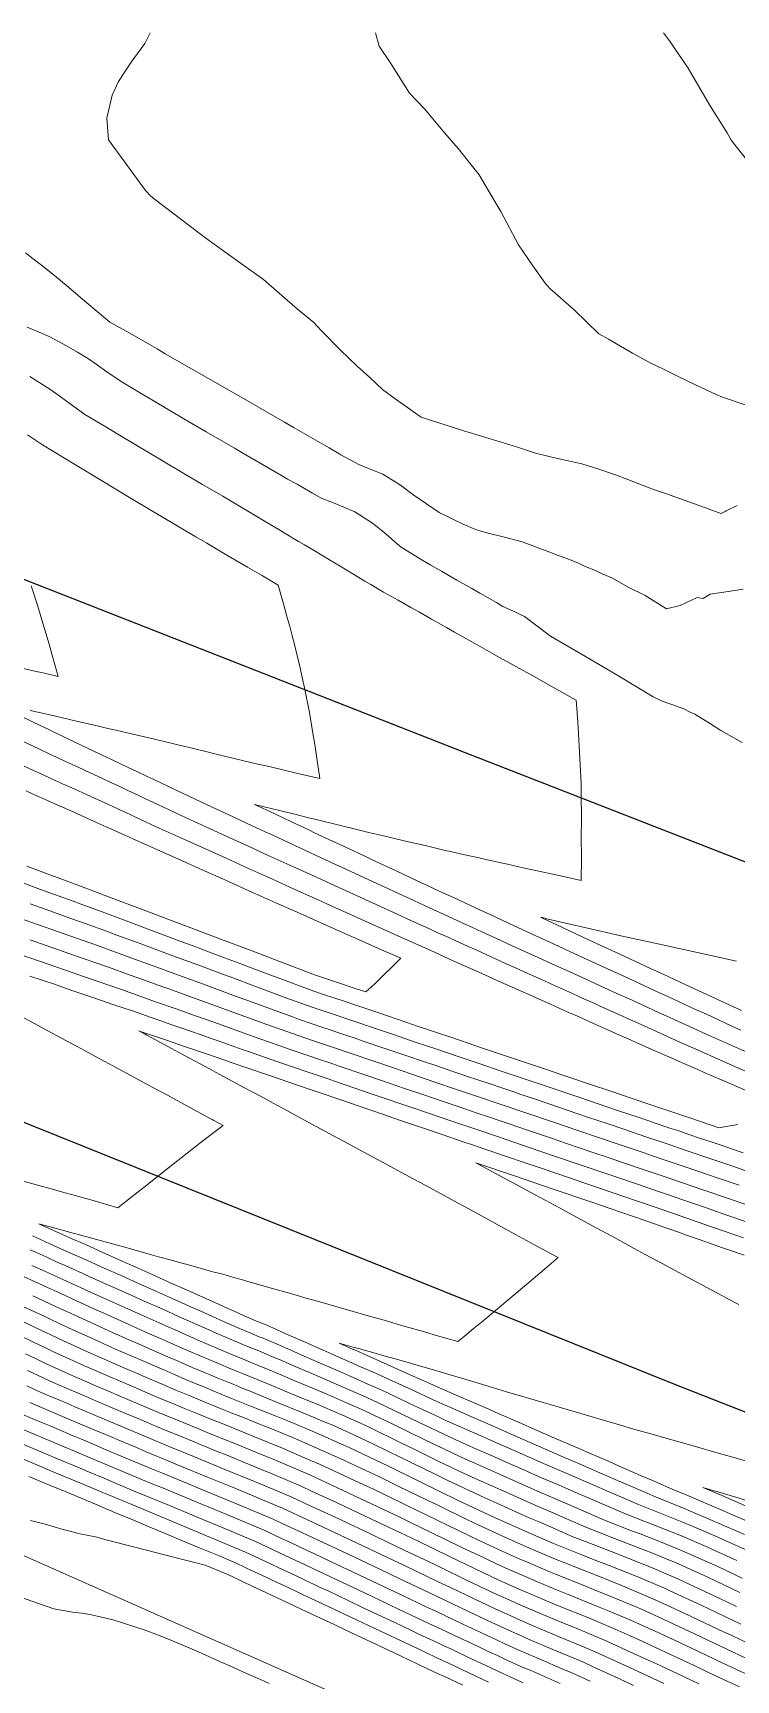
# Model space of a CAD drawing. Header units: inches. Extents: x 11351264 to 11356330, y 6702313 to 6706468.
# Drawn here: x 11354305.8 to 11354518.1, y 6705970.9 to 6706468.1 of the extents above; entities that cross this region are included whole.
import ezdxf

# ---------------------------------------------------------------- set-up
doc = ezdxf.new("R2010")
doc.units = ezdxf.units.IN
doc.header["$MEASUREMENT"] = 0
doc.layers.add('Shumate_Contours_clip1', color=7, linetype='Continuous', lineweight=0)
doc.layers.add('Shumate_Parcels_clip1', color=7, linetype='Continuous', lineweight=0)
doc.layers.add('Shumate_Streets_clip1', color=7, linetype='Continuous')

msp = doc.modelspace()

# ---------------------------------------------------------------- linework, layer by layer
at = {"layer": 'Shumate_Contours_clip1'}
for points, elevation in [([(11354341.2, 6706468.13), (11354339.53, 6706464.95), (11354335.42, 6706459.33), (11354331.66, 6706453.51), (11354329.66, 6706449.31), (11354328.04, 6706442.41), (11354328.57, 6706435.81), (11354339.79, 6706420.56), (11354341.34, 6706418.9), (11354343.25, 6706417.39), (11354357.99, 6706406.22), (11354368.01, 6706398.91), (11354375.43, 6706393.65), (11354385.63, 6706384.76), (11354390.59, 6706380.75), (11354392.85, 6706378.3), (11354398.69, 6706372.38), (11354403.67, 6706367.53), (11354407.47, 6706364.11), (11354411.29, 6706360.45), (11354415.47, 6706357.45), (11354419.58, 6706354.55), (11354423, 6706352.1), (11354425.5, 6706351.38), (11354436.17, 6706347.92), (11354446.89, 6706344.67), (11354452.13, 6706343.04), (11354457.58, 6706341.32), (11354464.17, 6706339.67), (11354471.53, 6706338.1), (11354476.37, 6706336.57), (11354481.74, 6706334.71), (11354485.39, 6706333.31), (11354488.76, 6706332), (11354492.68, 6706330.54), (11354494.63, 6706329.83), (11354497.09, 6706329.03), (11354498.17, 6706328.62), (11354502.43, 6706327.11), (11354506.7, 6706325.58), (11354512.74, 6706323.41), (11354513.59, 6706323.09), (11354514.86, 6706323.71), (11354515.14, 6706323.85), (11354518.48, 6706325.52)], 1390), ([(11354409.17, 6706468.13), (11354410.36, 6706464.13), (11354413.8, 6706458.92), (11354419.44, 6706449.9), (11354424.06, 6706445.24), (11354430.2, 6706437.87), (11354434.23, 6706433.26), (11354440.52, 6706425.26), (11354445.25, 6706417.21), (11354447.03, 6706414.19), (11354452.39, 6706404.19), (11354456.7, 6706397.86), (11354460.47, 6706392.6), (11354461.89, 6706390.95), (11354469.26, 6706384.51), (11354476.64, 6706377.25), (11354479.54, 6706375.65), (11354486.82, 6706371.41), (11354492.17, 6706368.5), (11354496.22, 6706366.61), (11354500.38, 6706364.56), (11354505.81, 6706361.95), (11354512.13, 6706358.95), (11354514.04, 6706358.13), (11354520.82, 6706355.89)], 1388), ([(11354496.22, 6706468.13), (11354498, 6706465.7), (11354503.65, 6706457.46), (11354510.07, 6706446.44), (11354515.42, 6706437.97), (11354516.65, 6706435.75), (11354521.91, 6706429.04)], 1386), ([(11354303.49, 6706401.77), (11354305.83, 6706399.89), (11354308.32, 6706398.03), (11354312.28, 6706394.93), (11354316.49, 6706391.37), (11354320.09, 6706388.27), (11354329.02, 6706380.78), (11354335.01, 6706377.46), (11354341.9, 6706373.59), (11354343.26, 6706372.72), (11354345.72, 6706371.27), (11354356.44, 6706365.17), (11354363.7, 6706360.99), (11354370.58, 6706357.06), (11354381.7, 6706350.64), (11354384.68, 6706348.94), (11354395.18, 6706342.85), (11354398.71, 6706340.79), (11354404.18, 6706337.85), (11354407.58, 6706336.49), (11354411.48, 6706334.94), (11354416.72, 6706331.57), (11354420.48, 6706328.82), (11354424.64, 6706325.97), (11354428.43, 6706323.36), (11354435.68, 6706319.8), (11354439.42, 6706318.25), (11354442.86, 6706317.25), (11354448.21, 6706315.93), (11354453.55, 6706314.49), (11354456.48, 6706313.41), (11354458.82, 6706312.48), (11354461.88, 6706311.39), (11354464.09, 6706310.51), (11354467.27, 6706309.34), (11354470.47, 6706308.04), (11354472.49, 6706307.11), (11354475.63, 6706305.81), (11354477.68, 6706304.85), (11354480.82, 6706303.58), (11354485.52, 6706300.83), (11354490.62, 6706298.3), (11354497.05, 6706294.28), (11354501.19, 6706295.3), (11354506.34, 6706297.66), (11354508.12, 6706297.42), (11354510.3, 6706298.7), (11354516.4, 6706299.65), (11354520.29, 6706300.2)], 1392), ([(11354304.06, 6706379.35), (11354306.98, 6706378.07), (11354310.69, 6706376.5), (11354315.91, 6706373.66), (11354319.22, 6706371.74), (11354322.6, 6706369.75), (11354324.88, 6706368.17), (11354328.13, 6706365.86), (11354332.39, 6706362.88), (11354338.99, 6706358.98), (11354342.39, 6706356.97), (11354351.32, 6706351.68), (11354358.13, 6706347.74), (11354366.86, 6706342.67), (11354369.35, 6706341.21), (11354380.85, 6706334.51), (11354382.68, 6706333.45), (11354385.53, 6706331.87), (11354387.76, 6706330.58), (11354390.21, 6706329.22), (11354392.84, 6706327.7), (11354396.51, 6706326.24), (11354399.66, 6706324.99), (11354402.99, 6706323.52), (11354408.33, 6706320.14), (11354410.74, 6706318.21), (11354413.13, 6706316.2), (11354415.17, 6706314.4), (11354416.94, 6706312.89), (11354421.37, 6706310.16), (11354423.55, 6706308.87), (11354425.97, 6706307.49), (11354429.1, 6706305.66), (11354433.81, 6706302.98), (11354438.33, 6706300.43), (11354440.72, 6706299.04), (11354445.79, 6706296.17), (11354447.71, 6706294.97), (11354451.11, 6706293.45), (11354452.73, 6706292.72), (11354454.2, 6706291.97), (11354462.05, 6706286.05), (11354472.64, 6706279.94), (11354482.88, 6706273.83), (11354493.11, 6706267.68), (11354495.77, 6706266.38), (11354498.72, 6706265.44), (11354502.36, 6706264.07), (11354504.29, 6706263.13), (11354505.63, 6706262.5), (11354510.42, 6706259.58), (11354513.54, 6706257.58), (11354516.76, 6706255.76), (11354519.98, 6706253.91)], 1394), ([(11354304.83, 6706364.41), (11354311.16, 6706360.41), (11354314.01, 6706358.34), (11354315.93, 6706356.93), (11354317.69, 6706355.63), (11354321.45, 6706352.98), (11354327.81, 6706349.21), (11354331.43, 6706347.05), (11354341.4, 6706341.11), (11354344.64, 6706339.19), (11354351.38, 6706335.18), (11354356.98, 6706331.86), (11354363.12, 6706328.27), (11354367.67, 6706325.58), (11354371.39, 6706323.35), (11354376.37, 6706320.39), (11354380.01, 6706318.2), (11354381.63, 6706317.23), (11354385.96, 6706314.65), (11354387.73, 6706313.6), (11354390.67, 6706311.85), (11354395.37, 6706309.04), (11354400.08, 6706306.24), (11354402.42, 6706304.83), (11354406.03, 6706302.65), (11354407.76, 6706301.62), (11354411.67, 6706299.34), (11354416.04, 6706296.88), (11354419.93, 6706294.71), (11354422.54, 6706293.23), (11354426.12, 6706291.21), (11354430.63, 6706288.65), (11354433.1, 6706287.27), (11354435.79, 6706285.72), (11354440.8, 6706282.88), (11354445.75, 6706280.11), (11354451.77, 6706276.75), (11354456.89, 6706273.91), (11354462.77, 6706270.64), (11354469.85, 6706266.73), (11354470.33, 6706260.2), (11354470.77, 6706252.93), (11354471.33, 6706241.53), (11354471.34, 6706239.25), (11354471.4, 6706230.23), (11354471.37, 6706225.76), (11354471.4, 6706218.87), (11354471.36, 6706212.28), (11354465.98, 6706213.44), (11354460.9, 6706214.54), (11354456.64, 6706215.47), (11354454.25, 6706215.99), (11354449.04, 6706217.17), (11354442.51, 6706218.62), (11354440.42, 6706219.09), (11354436.18, 6706220.04), (11354431.82, 6706221.03), (11354429.84, 6706221.48), (11354424.2, 6706222.8), (11354418.32, 6706224.18), (11354413.7, 6706225.25), (11354410.31, 6706226.05), (11354407.63, 6706226.67), (11354403.56, 6706227.66), (11354399.01, 6706228.77), (11354391.33, 6706230.65), (11354388.98, 6706231.23), (11354385.22, 6706232.15), (11354381.03, 6706233.19), (11354372.72, 6706235.24), (11354378.77, 6706232.38), (11354383.83, 6706229.99), (11354389.26, 6706227.43), (11354390.62, 6706226.81), (11354395.09, 6706224.7), (11354400.63, 6706222.1), (11354406.16, 6706219.51), (11354408.23, 6706218.55), (11354411.7, 6706216.91), (11354414.19, 6706215.77), (11354417.36, 6706214.28), (11354420.07, 6706213.02), (11354422.92, 6706211.69), (11354425.95, 6706210.28), (11354428.47, 6706209.09), (11354431.84, 6706207.53), (11354434.04, 6706206.5), (11354437.86, 6706204.75), (11354439.77, 6706203.86), (11354445.34, 6706201.27), (11354450.93, 6706198.68), (11354456.51, 6706196.09), (11354461.63, 6706193.75), (11354467.91, 6706190.84), (11354473.51, 6706188.26), (11354479.11, 6706185.68), (11354485.48, 6706182.76), (11354495.2, 6706178.28), (11354497.31, 6706177.32), (11354505.9, 6706173.36), (11354509.13, 6706171.88), (11354516.61, 6706168.44), (11354519.58, 6706167.12)], 1396), ([(11354304.16, 6706346.82), (11354308.67, 6706343.8), (11354318.63, 6706337.74), (11354327.03, 6706332.67), (11354334.96, 6706327.92), (11354337.45, 6706326.43), (11354345.11, 6706321.84), (11354352.08, 6706317.73), (11354354.98, 6706316.02), (11354358.29, 6706314.07), (11354364.87, 6706310.21), (11354370.52, 6706306.9), (11354374.78, 6706304.4), (11354379.84, 6706301.45), (11354381.45, 6706295.83), (11354382.64, 6706291.28), (11354383.21, 6706289.32), (11354383.95, 6706286.49), (11354384.84, 6706283.12), (11354385.43, 6706280.61), (11354386.37, 6706276.85), (11354387.79, 6706270.48), (11354389.24, 6706263.03), (11354390.22, 6706257.31), (11354390.85, 6706253.34), (11354391.74, 6706247.83), (11354392.39, 6706243.06), (11354386.19, 6706244.5), (11354380.84, 6706245.75), (11354376.16, 6706246.85), (11354373.69, 6706247.43), (11354366.55, 6706249.13), (11354360.75, 6706250.54), (11354358.8, 6706251.02), (11354354.3, 6706252.1), (11354349.57, 6706253.24), (11354347.51, 6706253.73), (11354340.73, 6706255.35), (11354334.2, 6706256.86), (11354330.76, 6706257.66), (11354327.96, 6706258.3), (11354325.2, 6706258.95), (11354318.89, 6706260.42), (11354314.25, 6706261.48), (11354309.61, 6706262.55), (11354304.97, 6706263.61)], 1398), ([(11354305.25, 6706301.23), (11354307.1, 6706295.41), (11354308.76, 6706289.93), (11354310.65, 6706283.66), (11354311.6, 6706280.27), (11354313.42, 6706273.84), (11354309.26, 6706274.82), (11354308.31, 6706275.04), (11354306.78, 6706275.39), (11354301.52, 6706276.62)], 1400), ([(11354301.49, 6706262.21), (11354305.82, 6706260.12), (11354310.78, 6706257.73), (11354315.75, 6706255.35), (11354320.72, 6706252.97), (11354323.76, 6706251.56), (11354326.72, 6706250.14), (11354329.26, 6706248.94), (11354331.84, 6706247.7), (11354334.76, 6706246.32), (11354336.97, 6706245.26), (11354340.26, 6706243.7), (11354342.1, 6706242.82), (11354349.2, 6706239.47), (11354354.53, 6706236.96), (11354359.86, 6706234.45), (11354366.24, 6706231.5), (11354372.02, 6706228.8), (11354375.9, 6706226.99), (11354377.8, 6706226.11), (11354383.15, 6706223.61), (11354391.1, 6706219.97), (11354396.97, 6706217.24), (11354401.6, 6706215.09), (11354407.16, 6706212.51), (11354412.97, 6706209.85), (11354414.87, 6706208.98), (11354418.62, 6706207.24), (11354420.75, 6706206.26), (11354424.19, 6706204.67), (11354426.63, 6706203.55), (11354429.77, 6706202.09), (11354432.61, 6706200.8), (11354435.59, 6706199.43), (11354438.72, 6706198.01), (11354441.31, 6706196.81), (11354444.61, 6706195.3), (11354446.91, 6706194.24), (11354450.5, 6706192.6), (11354452.5, 6706191.67), (11354458.35, 6706189.01), (11354462.66, 6706187.06), (11354468.56, 6706184.36), (11354475.36, 6706181.25), (11354481.22, 6706178.59), (11354486.68, 6706176.11), (11354494.66, 6706172.47), (11354498.15, 6706170.87), (11354508.9, 6706165.97), (11354517.95, 6706161.94), (11354523.86, 6706159.3)], 1398), ([(11354302.23, 6706254.53), (11354307.57, 6706252.01), (11354310.84, 6706250.46), (11354312.92, 6706249.49), (11354315.85, 6706248.11), (11354319.23, 6706246.56), (11354323.06, 6706244.78), (11354326.73, 6706243.1), (11354329.25, 6706241.9), (11354332.21, 6706240.51), (11354334.39, 6706239.48), (11354337.7, 6706237.93), (11354339.53, 6706237.07), (11354345.21, 6706234.41), (11354352.01, 6706231.23), (11354359.14, 6706227.97), (11354365.27, 6706225.18), (11354371.05, 6706222.52), (11354377.01, 6706219.77), (11354384.21, 6706216.5), (11354391.58, 6706213.16), (11354397.03, 6706210.66), (11354402.6, 6706208.1), (11354409.44, 6706204.99), (11354415.54, 6706202.22), (11354419.89, 6706200.22), (11354425.48, 6706197.67), (11354427.36, 6706196.82), (11354431.33, 6706195.02), (11354433.47, 6706194.06), (11354437.17, 6706192.38), (11354439.58, 6706191.3), (11354442.88, 6706189.79), (11354445.46, 6706188.62), (11354448.49, 6706187.24), (11354451.46, 6706185.9), (11354454.35, 6706184.59), (11354457.57, 6706183.15), (11354460.21, 6706181.96), (11354463.69, 6706180.4), (11354465.97, 6706179.35), (11354469.58, 6706177.72), (11354471.6, 6706176.8), (11354475.63, 6706175), (11354477.48, 6706174.16), (11354481.75, 6706172.25), (11354487.88, 6706169.49), (11354490.35, 6706168.36), (11354501.14, 6706163.48), (11354508.23, 6706160.35), (11354514.52, 6706157.58), (11354524.41, 6706153.23)], 1400), ([(11354302.96, 6706246.91), (11354305.91, 6706245.53), (11354308.3, 6706244.44), (11354310.94, 6706243.21), (11354314.72, 6706241.5), (11354318.18, 6706239.92), (11354322.19, 6706238.11), (11354325.43, 6706236.62), (11354329.66, 6706234.71), (11354331.8, 6706233.7), (11354335.13, 6706232.17), (11354336.95, 6706231.32), (11354344.12, 6706228), (11354351.29, 6706224.76), (11354356.93, 6706222.21), (11354364.29, 6706218.89), (11354370.84, 6706215.91), (11354378.07, 6706212.66), (11354384.67, 6706209.7), (11354392.07, 6706206.37), (11354398.03, 6706203.67), (11354400.33, 6706202.63), (11354403.87, 6706201.04), (11354409.71, 6706198.41), (11354416.21, 6706195.49), (11354421.19, 6706193.23), (11354427.05, 6706190.6), (11354432.91, 6706187.97), (11354440.43, 6706184.61), (11354444.46, 6706182.79), (11354446.38, 6706181.93), (11354450.33, 6706180.16), (11354452.49, 6706179.2), (11354456.21, 6706177.54), (11354458.6, 6706176.48), (11354462.09, 6706174.92), (11354464.71, 6706173.75), (11354467.83, 6706172.35), (11354470.71, 6706171.07), (11354473.72, 6706169.72), (11354476.83, 6706168.35), (11354479.61, 6706167.1), (11354482.95, 6706165.62), (11354485.5, 6706164.48), (11354489.07, 6706162.9), (11354493.34, 6706160.97), (11354498.51, 6706158.72), (11354500.9, 6706157.67), (11354506.6, 6706155.19), (11354508.47, 6706154.36), (11354516.05, 6706151.06), (11354522.8, 6706148.13)], 1402), ([(11354303.69, 6706239.34), (11354306, 6706238.28), (11354310.22, 6706236.4), (11354313.28, 6706235.02), (11354317.67, 6706233.07), (11354320.56, 6706231.76), (11354325.12, 6706229.73), (11354327.84, 6706228.5), (11354332.57, 6706226.39), (11354334.38, 6706225.56), (11354336.16, 6706224.74), (11354341.22, 6706222.49), (11354343.38, 6706221.52), (11354348.59, 6706219.2), (11354350.6, 6706218.29), (11354355.96, 6706215.91), (11354357.82, 6706215.07), (11354363.32, 6706212.63), (11354364.65, 6706212.03), (11354371.91, 6706208.8), (11354379.17, 6706205.57), (11354386.43, 6706202.34), (11354392.55, 6706199.62), (11354393.43, 6706199.22), (11354399.29, 6706196.61), (11354405.15, 6706193.99), (11354411.02, 6706191.38), (11354416.88, 6706188.78), (11354414.29, 6706186.22), (11354411.65, 6706183.67), (11354409.06, 6706181.11), (11354406.29, 6706178.62), (11354403.4, 6706179.6), (11354397.14, 6706181.7), (11354390.8, 6706183.84), (11354390.32, 6706184.01), (11354381.35, 6706187.42), (11354371.63, 6706191.1), (11354361.91, 6706194.78), (11354352.19, 6706198.46), (11354351.23, 6706198.82), (11354343.1, 6706201.9), (11354333.45, 6706205.55), (11354331.54, 6706206.25), (11354323.81, 6706209.18), (11354321.7, 6706209.97), (11354314.18, 6706212.82), (11354311.22, 6706213.88), (11354303.9, 6706216.65)], 1404), ([(11354518.66, 6706138.61), (11354512.92, 6706137.65), (11354504.49, 6706140.49), (11354498.38, 6706142.54), (11354492.02, 6706144.69), (11354486.47, 6706146.55), (11354480.3, 6706148.63), (11354474.13, 6706150.71), (11354467.95, 6706152.79), (11354465.15, 6706153.74), (11354460.28, 6706155.38), (11354453.93, 6706157.53), (11354447.57, 6706159.67), (11354445.48, 6706160.37), (11354441.22, 6706161.81), (11354437.21, 6706163.16), (11354434.86, 6706163.95), (11354431.04, 6706165.24), (11354428.51, 6706166.1), (11354424.88, 6706167.32), (11354422.15, 6706168.24), (11354418.71, 6706169.4), (11354412.84, 6706171.39), (11354409.61, 6706172.48), (11354406.29, 6706173.6), (11354403.26, 6706174.62), (11354399.74, 6706175.8), (11354396.92, 6706176.75), (11354393.19, 6706178.01), (11354390.57, 6706178.89), (11354386.77, 6706180.24), (11354383.03, 6706181.66), (11354376.84, 6706183.98), (11354373.32, 6706185.32), (11354366.91, 6706187.72), (11354363.61, 6706188.97), (11354356.97, 6706191.45), (11354353.9, 6706192.62), (11354349.61, 6706194.19), (11354346.71, 6706195.29), (11354339.76, 6706197.88), (11354337.1, 6706198.88), (11354329.9, 6706201.56), (11354327.49, 6706202.47), (11354320.04, 6706205.23), (11354317.89, 6706206.04), (11354308.07, 6706209.58), (11354296.59, 6706213.85)], 1402), ([(11354520.79, 6706124.78), (11354516.5, 6706126.23), (11354509.62, 6706128.59), (11354503.06, 6706130.81), (11354497.26, 6706132.77), (11354490.89, 6706134.92), (11354484.53, 6706137.07), (11354479.43, 6706138.79), (11354473.26, 6706140.88), (11354470.33, 6706141.87), (11354461.26, 6706144.95), (11354457.5, 6706146.22), (11354453.14, 6706147.7), (11354450.95, 6706148.44), (11354446.78, 6706149.84), (11354444.4, 6706150.65), (11354440.43, 6706151.99), (11354436.69, 6706153.25), (11354434.07, 6706154.14), (11354430.52, 6706155.34), (11354427.72, 6706156.29), (11354424.36, 6706157.42), (11354418.33, 6706159.47), (11354412.37, 6706161.5), (11354405.54, 6706163.82), (11354402.81, 6706164.74), (11354398.99, 6706166.03), (11354396.47, 6706166.87), (11354392.43, 6706168.23), (11354390.12, 6706169.01), (11354386.01, 6706170.44), (11354383.94, 6706171.18), (11354379.68, 6706172.68), (11354376.67, 6706173.81), (11354369.71, 6706176.37), (11354366.98, 6706177.4), (11354359.73, 6706180.06), (11354357.29, 6706180.97), (11354351.18, 6706183.19), (11354346.36, 6706184.92), (11354344.34, 6706185.67), (11354336.48, 6706188.52), (11354325.23, 6706192.62), (11354313.22, 6706196.86), (11354301.74, 6706200.91)], 1398), ([(11354520.28, 6706130.07), (11354516.99, 6706131.18), (11354513.62, 6706132.33), (11354510.55, 6706133.36), (11354507.06, 6706134.54), (11354504.19, 6706135.51), (11354500.5, 6706136.76), (11354497.82, 6706137.66), (11354493.93, 6706138.97), (11354491.46, 6706139.81), (11354489.13, 6706140.59), (11354485.09, 6706141.95), (11354482.95, 6706142.67), (11354478.73, 6706144.1), (11354476.78, 6706144.76), (11354470.6, 6706146.84), (11354461.33, 6706149.98), (11354453.53, 6706152.61), (11354447.18, 6706154.76), (11354440.82, 6706156.9), (11354433.87, 6706159.25), (11354427.7, 6706161.33), (11354421.53, 6706163.41), (11354414.91, 6706165.66), (11354409.19, 6706167.61), (11354402.64, 6706169.81), (11354396.69, 6706171.81), (11354390.35, 6706173.94), (11354383.23, 6706176.46), (11354373.28, 6706180.18), (11354365.3, 6706183.17), (11354363.32, 6706183.9), (11354355.6, 6706186.79), (11354347.99, 6706189.56), (11354340.73, 6706192.26), (11354338.12, 6706193.21), (11354331.15, 6706195.79), (11354328.25, 6706196.84), (11354321.57, 6706199.32), (11354317.49, 6706200.75), (11354309.51, 6706203.62), (11354304.91, 6706205.25)], 1400), ([(11354518.23, 6706187.91), (11354506.89, 6706190.41), (11354495.03, 6706193.02), (11354483.35, 6706195.61), (11354477.65, 6706196.9), (11354471.95, 6706198.2), (11354468.43, 6706199.02), (11354466.24, 6706199.52), (11354461, 6706200.74), (11354460.46, 6706200.86), (11354459.01, 6706201.2), (11354460.5, 6706200.5), (11354460.59, 6706200.46), (11354466.09, 6706197.89), (11354471.67, 6706195.29), (11354477.26, 6706192.69), (11354482.85, 6706190.09), (11354484.27, 6706189.44), (11354492.3, 6706185.7), (11354496.11, 6706183.95), (11354502.95, 6706180.77), (11354507.94, 6706178.46), (11354513.61, 6706175.83), (11354519.78, 6706173)], 1394), ([(11354521.88, 6706114.15), (11354515.52, 6706116.33), (11354508.37, 6706118.8), (11354501.64, 6706121.12), (11354496.13, 6706123), (11354489.77, 6706125.16), (11354484.75, 6706126.86), (11354478.56, 6706128.96), (11354475.5, 6706130), (11354466.56, 6706133.03), (11354462.68, 6706134.35), (11354454.55, 6706137.11), (11354449.87, 6706138.71), (11354445.99, 6706140.02), (11354443.32, 6706140.93), (11354439.64, 6706142.17), (11354436.18, 6706143.34), (11354433.29, 6706144.33), (11354430, 6706145.44), (11354423.82, 6706147.54), (11354418.02, 6706149.52), (11354411.03, 6706151.9), (11354406.03, 6706153.6), (11354398.24, 6706156.26), (11354396.02, 6706157.01), (11354391.7, 6706158.47), (11354389.67, 6706159.15), (11354383.49, 6706161.29), (11354378.91, 6706162.88), (11354372.56, 6706165.09), (11354370.32, 6706165.91), (11354360.66, 6706169.41), (11354354.57, 6706171.56), (11354349.33, 6706173.39), (11354343.09, 6706175.58), (11354332.5, 6706179.36), (11354320.7, 6706183.43), (11354317.91, 6706184.39), (11354308.03, 6706187.8), (11354295.35, 6706192.15)], 1394), ([(11354519.01, 6706120.26), (11354516.01, 6706121.28), (11354512.37, 6706122.54), (11354509.5, 6706123.52), (11354505.63, 6706124.85), (11354503.06, 6706125.73), (11354499.08, 6706127.08), (11354496.69, 6706127.88), (11354492.52, 6706129.3), (11354490.33, 6706130.04), (11354488.27, 6706130.74), (11354483.97, 6706132.2), (11354475.91, 6706134.92), (11354466.5, 6706138.11), (11354463.91, 6706138.99), (11354453.68, 6706142.46), (11354447.13, 6706144.68), (11354440.03, 6706147.08), (11354433.68, 6706149.23), (11354427.18, 6706151.43), (11354422.8, 6706152.92), (11354414.68, 6706155.68), (11354401.89, 6706160.04), (11354396.24, 6706161.94), (11354389.9, 6706164.08), (11354382.47, 6706166.67), (11354376.12, 6706168.89), (11354368.65, 6706171.64), (11354366.12, 6706172.56), (11354358.98, 6706175.18), (11354352.87, 6706177.36), (11354350.96, 6706178.03), (11354346.77, 6706179.54), (11354344.73, 6706180.26), (11354338.39, 6706182.56), (11354334.83, 6706183.82), (11354328.87, 6706185.98), (11354323.83, 6706187.72), (11354316.88, 6706190.17), (11354311.19, 6706192.13), (11354304.9, 6706194.35)], 1396), ([(11354521.39, 6706109.18), (11354517.74, 6706110.44), (11354515.03, 6706111.37), (11354511.1, 6706112.74), (11354508.53, 6706113.62), (11354504.38, 6706115.07), (11354502.02, 6706115.88), (11354497.66, 6706117.4), (11354495.57, 6706118.11), (11354491.11, 6706119.63), (11354489.2, 6706120.28), (11354481.22, 6706122.99), (11354471.67, 6706126.24), (11354469.22, 6706127.07), (11354458.86, 6706130.59), (11354446.05, 6706134.95), (11354439.24, 6706137.26), (11354432.83, 6706139.44), (11354420.84, 6706143.53), (11354408.85, 6706147.61), (11354396.86, 6706151.7), (11354394.6, 6706152.48), (11354389.45, 6706154.22), (11354383.27, 6706156.35), (11354377.09, 6706158.48), (11354370.9, 6706160.62), (11354368.97, 6706161.27), (11354362.33, 6706163.67), (11354360.21, 6706164.39), (11354356.25, 6706165.78), (11354353.95, 6706166.56), (11354350.17, 6706167.89), (11354347.7, 6706168.73), (11354344.09, 6706169.99), (11354341.44, 6706170.89), (11354336.09, 6706172.78), (11354330.24, 6706174.77), (11354324.17, 6706176.86), (11354317.54, 6706179.1), (11354312.24, 6706180.93), (11354304.84, 6706183.43)], 1392), ([(11354299.64, 6706172.6), (11354306.23, 6706169.08), (11354308.99, 6706167.6), (11354315.69, 6706164.01), (11354319.12, 6706162.15), (11354321.3, 6706160.98), (11354325.93, 6706158.48), (11354332.75, 6706154.8), (11354339.56, 6706151.12), (11354341.76, 6706149.93), (11354346.37, 6706147.44), (11354350.43, 6706145.24), (11354353.18, 6706143.76), (11354359.11, 6706140.55), (11354359.88, 6706140.14), (11354360.4, 6706139.86), (11354363.17, 6706138.35), (11354359.23, 6706135.33), (11354355.16, 6706132.16), (11354346.72, 6706125.55), (11354339.32, 6706119.73), (11354335.71, 6706116.88), (11354331.45, 6706113.5), (11354326, 6706115.05), (11354323.91, 6706115.64), (11354317.46, 6706117.47), (11354315.07, 6706118.13), (11354311.66, 6706119.08), (11354308.62, 6706119.93), (11354299.54, 6706122.46)], 1392), ([(11354520.35, 6706104.4), (11354514.54, 6706106.4), (11354508.04, 6706108.67), (11354501.54, 6706110.93), (11354493.68, 6706113.68), (11354488.64, 6706115.39), (11354483.88, 6706117.01), (11354480.66, 6706118.11), (11354471.87, 6706121.1), (11354467.85, 6706122.48), (11354459.86, 6706125.19), (11354455.04, 6706126.84), (11354447.85, 6706129.29), (11354442.23, 6706131.2), (11354438.85, 6706132.35), (11354435.66, 6706133.43), (11354429.3, 6706135.61), (11354423.67, 6706137.53), (11354416.51, 6706139.97), (11354411.67, 6706141.62), (11354403.73, 6706144.33), (11354399.68, 6706145.72), (11354390.95, 6706148.7), (11354389.22, 6706149.28), (11354383.04, 6706151.4), (11354376.86, 6706153.52), (11354370.68, 6706155.64), (11354365.38, 6706157.45), (11354364, 6706157.94), (11354357.93, 6706160.02), (11354351.86, 6706162.08), (11354345.79, 6706164.15), (11354339.79, 6706166.18), (11354339.69, 6706166.22), (11354337.72, 6706166.89), (11354339.29, 6706166.05), (11354339.62, 6706165.87), (11354340.14, 6706165.59), (11354345.64, 6706162.64), (11354347.46, 6706161.66), (11354351.59, 6706159.44), (11354354.77, 6706157.73), (11354357.54, 6706156.25), (11354363.49, 6706153.05), (11354369.5, 6706149.82), (11354374.45, 6706147.15), (11354379.46, 6706144.46), (11354381.76, 6706143.21), (11354385.4, 6706141.25), (11354389.06, 6706139.27), (11354396.36, 6706135.32), (11354401.3, 6706132.64), (11354404.36, 6706130.99), (11354413.96, 6706125.8), (11354420.41, 6706122.32), (11354424.59, 6706120.06), (11354430.89, 6706116.64), (11354432.85, 6706115.57), (11354437.19, 6706113.22), (11354443.49, 6706109.79), (11354446.13, 6706108.36), (11354451.54, 6706105.42), (11354457.07, 6706102.41), (11354462.23, 6706099.59), (11354464.38, 6706098.42), (11354460.83, 6706095.41), (11354456.87, 6706092.07), (11354449.76, 6706086.09), (11354441.73, 6706079.4), (11354438.74, 6706076.92), (11354436, 6706074.65), (11354434.06, 6706073.09), (11354427.27, 6706075.05), (11354424.67, 6706075.8), (11354417.5, 6706077.87), (11354411.12, 6706079.71), (11354407.73, 6706080.68), (11354397.97, 6706083.48), (11354391.69, 6706085.26), (11354387.91, 6706086.34), (11354385.95, 6706086.9), (11354383.21, 6706087.68), (11354378.08, 6706089.15), (11354375.62, 6706089.85), (11354373.17, 6706090.56), (11354370.71, 6706091.27), (11354368.74, 6706091.83), (11354367.89, 6706092.07), (11354365.69, 6706092.68), (11354363.11, 6706093.39), (11354360.53, 6706094.09), (11354357.95, 6706094.79), (11354352.78, 6706096.22), (11354350, 6706096.99), (11354347.61, 6706097.65), (11354343.73, 6706098.72), (11354341.61, 6706099.32), (11354336.3, 6706100.8), (11354333.13, 6706101.69), (11354328.67, 6706102.91), (11354324.23, 6706104.12), (11354322.05, 6706104.7), (11354319.79, 6706105.32), (11354316.8, 6706106.13), (11354312.45, 6706107.3), (11354307.57, 6706108.62), (11354311.77, 6706106.74), (11354316.9, 6706104.45), (11354321.6, 6706102.35), (11354326.69, 6706100.07), (11354331.78, 6706097.79), (11354336.87, 6706095.52), (11354339.58, 6706094.31), (11354341.96, 6706093.24), (11354345.14, 6706091.82), (11354347.06, 6706090.96), (11354352.15, 6706088.69), (11354357.24, 6706086.41), (11354359.78, 6706085.27), (11354361.83, 6706084.35), (11354364.61, 6706083.11), (11354367.42, 6706081.86), (11354369.78, 6706080.8), (11354372.14, 6706079.75), (11354372.83, 6706079.45), (11354375.65, 6706078.3), (11354379.3, 6706076.7), (11354382.31, 6706075.37), (11354387.74, 6706072.98), (11354390.19, 6706071.9), (11354393.17, 6706070.59), (11354398.1, 6706068.4), (11354402.11, 6706066.64), (11354404.02, 6706065.79), (11354409.17, 6706063.51), (11354414.29, 6706061.21), (11354419.39, 6706058.9), (11354427.77, 6706054.95), (11354432.36, 6706052.95), (11354437.98, 6706050.49), (11354442.2, 6706048.65), (11354448.19, 6706046.02), (11354452.04, 6706044.34), (11354458.4, 6706041.55), (11354461.87, 6706040.04), (11354465.12, 6706038.63), (11354471.72, 6706035.77), (11354474.64, 6706034.49), (11354481.57, 6706031.5), (11354484.18, 6706030.37), (11354491.42, 6706027.24), (11354493.73, 6706026.24), (11354500.23, 6706023.61), (11354502.39, 6706022.74), (11354512.29, 6706018.48), (11354520.62, 6706014.87)], 1390), ([(11354520.5, 6706099.19), (11354516.44, 6706100.61), (11354514.05, 6706101.43), (11354509.81, 6706102.92), (11354507.55, 6706103.71), (11354503.11, 6706105.26), (11354501.05, 6706105.98), (11354494.54, 6706108.26), (11354489.7, 6706109.96), (11354488.08, 6706110.51), (11354486.55, 6706111.03), (11354476.83, 6706114.35), (11354474.53, 6706115.13), (11354462.52, 6706119.23), (11354451.22, 6706123.08), (11354439.48, 6706127.09), (11354448.07, 6706122.46), (11354451.66, 6706120.51), (11354457.42, 6706117.4), (11354464.94, 6706113.33), (11354466.76, 6706112.35), (11354471.04, 6706110.03), (11354476.09, 6706107.3), (11354481.65, 6706104.28), (11354483.9, 6706103.06), (11354487.33, 6706101.2), (11354490.62, 6706099.42), (11354495.82, 6706096.61), (11354503.27, 6706092.64), (11354509.46, 6706089.32), (11354513.76, 6706087.02), (11354515.58, 6706086.04), (11354518.92, 6706084.24)], 1388), ([(11354305.59, 6706105.01), (11354310.9, 6706102.62), (11354316.21, 6706100.23), (11354322.2, 6706097.55), (11354327.29, 6706095.27), (11354332.38, 6706092.99), (11354337.46, 6706090.71), (11354343.04, 6706088.22), (11354347.66, 6706086.17), (11354352.75, 6706083.89), (11354356.23, 6706082.32), (11354360.9, 6706080.23), (11354363.54, 6706079.06), (11354367.48, 6706077.37), (11354369.4, 6706076.55), (11354371.57, 6706075.64), (11354374.13, 6706074.55), (11354375.32, 6706074.08), (11354376.88, 6706073.42), (11354380.2, 6706071.98), (11354383.62, 6706070.48), (11354388.61, 6706068.32), (11354393.74, 6706066.07), (11354397.9, 6706064.25), (11354401.57, 6706062.64), (11354406.9, 6706060.28), (11354410.69, 6706058.58), (11354415.77, 6706056.25), (11354419.5, 6706054.43), (11354428.66, 6706050.12), (11354430.63, 6706049.2), (11354440.85, 6706044.71), (11354443.92, 6706043.36), (11354451.07, 6706040.21), (11354460.63, 6706036.02), (11354470.48, 6706031.75), (11354479.09, 6706028.03), (11354488.63, 6706023.9), (11354496.71, 6706020.66), (11354501.74, 6706018.68), (11354505.37, 6706017.12), (11354511.64, 6706014.43), (11354514.86, 6706013.04), (11354521.52, 6706010.06)], 1392), ([(11354304.9, 6706100.82), (11354307.53, 6706099.63), (11354310.22, 6706098.42), (11354313.12, 6706097.1), (11354315.53, 6706096.01), (11354317.72, 6706095.03), (11354320.84, 6706093.63), (11354322.8, 6706092.75), (11354327.88, 6706090.46), (11354330.91, 6706089.1), (11354332.95, 6706088.18), (11354335.4, 6706087.08), (11354338.05, 6706085.9), (11354340.29, 6706084.9), (11354343.15, 6706083.63), (11354346.51, 6706082.14), (11354348.25, 6706081.36), (11354349.72, 6706080.7), (11354355.48, 6706078.13), (11354357.77, 6706077.1), (11354361.11, 6706075.63), (11354364.43, 6706074.21), (11354367.76, 6706072.82), (11354371.1, 6706071.44), (11354373.96, 6706070.26), (11354377.9, 6706068.62), (11354381.1, 6706067.24), (11354384.93, 6706065.59), (11354389.32, 6706063.71), (11354393.69, 6706061.84), (11354395.77, 6706060.94), (11354401.04, 6706058.66), (11354406.36, 6706056.29), (11354412.17, 6706053.62), (11354422.37, 6706048.67), (11354427.76, 6706046.13), (11354433.51, 6706043.39), (11354439.73, 6706040.66), (11354443.75, 6706038.88), (11354449.56, 6706036.32), (11354453.98, 6706034.37), (11354459.39, 6706031.99), (11354464.43, 6706029.81), (11354469.23, 6706027.72), (11354473.97, 6706025.68), (11354479.08, 6706023.47), (11354483.52, 6706021.55), (11354489.75, 6706019.11), (11354491.65, 6706018.34), (11354496.5, 6706016.44), (11354501.09, 6706014.62), (11354509.07, 6706011.19), (11354510.98, 6706010.34), (11354518.37, 6706007.04)], 1394), ([(11354300.5, 6706093.8), (11354308.88, 6706089.98), (11354314.15, 6706087.57), (11354318.89, 6706085.41), (11354323.94, 6706083.11), (11354327.15, 6706081.67), (11354330.34, 6706080.22), (11354334.31, 6706078.43), (11354339.59, 6706076.08), (11354344.45, 6706073.95), (11354346.33, 6706073.13), (11354350.38, 6706071.34), (11354352.91, 6706070.21), (11354356.26, 6706068.75), (11354359.58, 6706067.35), (11354361.76, 6706066.45), (11354365.58, 6706064.89), (11354369.08, 6706063.45), (11354371.26, 6706062.55), (11354373.48, 6706061.62), (11354377.87, 6706059.78), (11354381.25, 6706058.4), (11354385.79, 6706056.53), (11354391.62, 6706054.16), (11354396.28, 6706052.18), (11354399.96, 6706050.6), (11354404.93, 6706048.33), (11354407.47, 6706047.11), (11354416.87, 6706042.56), (11354420.48, 6706040.81), (11354428.15, 6706037.03), (11354436.04, 6706033.29), (11354439.3, 6706031.73), (11354447.07, 6706028.29), (11354449.55, 6706027.19), (11354456.9, 6706023.95), (11354463.73, 6706020.98), (11354466.74, 6706019.67), (11354473.27, 6706016.85), (11354477.09, 6706015.33), (11354481.4, 6706013.64), (11354488.45, 6706010.97), (11354492.69, 6706009.28), (11354497.69, 6706007.23), (11354499.77, 6706006.35), (11354506.65, 6706003.31), (11354509.55, 6706001.96), (11354519.21, 6705997.37)], 1398), ([(11354305.41, 6706096.08), (11354309.53, 6706094.21), (11354314.84, 6706091.8), (11354318.32, 6706090.23), (11354320.15, 6706089.39), (11354323.38, 6706087.94), (11354329.03, 6706085.38), (11354333.53, 6706083.36), (11354338.41, 6706081.19), (11354343.9, 6706078.74), (11354346.85, 6706077.44), (11354348.69, 6706076.62), (11354352.02, 6706075.14), (11354355.35, 6706073.66), (11354358.69, 6706072.19), (11354362.01, 6706070.78), (11354365.34, 6706069.4), (11354369.77, 6706067.58), (11354373.57, 6706066), (11354377.35, 6706064.42), (11354381.12, 6706062.82), (11354384.35, 6706061.47), (11354387.03, 6706060.37), (11354389.47, 6706059.35), (11354393.15, 6706057.8), (11354396.83, 6706056.25), (11354400.5, 6706054.64), (11354403.48, 6706053.31), (11354405.82, 6706052.25), (11354408.56, 6706050.98), (11354414, 6706048.34), (11354424.09, 6706043.45), (11354428.11, 6706041.52), (11354436.4, 6706037.57), (11354438.49, 6706036.66), (11354446.64, 6706033.05), (11354458.14, 6706027.97), (11354467.99, 6706023.7), (11354478.4, 6706019.2), (11354486.55, 6706016), (11354489.1, 6706015.03), (11354494.73, 6706012.81), (11354500.43, 6706010.52), (11354503.22, 6706009.32), (11354510.32, 6706006.19), (11354512.55, 6706005.19), (11354519.94, 6706001.65)], 1396), ([(11354305.76, 6706086.87), (11354312.4, 6706083.8), (11354313.45, 6706083.32), (11354314.4, 6706082.89), (11354316.04, 6706082.14), (11354319.54, 6706080.52), (11354321.91, 6706079.43), (11354324.76, 6706078.14), (11354329.99, 6706075.77), (11354335.26, 6706073.41), (11354338.6, 6706071.96), (11354341.84, 6706070.54), (11354345.8, 6706068.82), (11354349.85, 6706067.04), (11354353.83, 6706065.3), (11354357.54, 6706063.76), (11354361.36, 6706062.19), (11354366.91, 6706059.9), (11354368.97, 6706059.05), (11354371.34, 6706058.07), (11354379.31, 6706054.84), (11354387.28, 6706051.6), (11354394.25, 6706048.7), (11354396.3, 6706047.82), (11354399.4, 6706046.43), (11354401.2, 6706045.6), (11354408.57, 6706042.12), (11354416.84, 6706038.14), (11354419.79, 6706036.7), (11354427.63, 6706032.87), (11354431.05, 6706031.18), (11354442.22, 6706025.87), (11354445.83, 6706024.27), (11354452.46, 6706021.33), (11354455.65, 6706019.92), (11354458.62, 6706018.63), (11354465.49, 6706015.63), (11354468.13, 6706014.49), (11354476.26, 6706011.28), (11354484.48, 6706008.11), (11354487.78, 6706006.8), (11354492.53, 6706004.86), (11354499.08, 6706002.1), (11354500.67, 6706001.4), (11354508.7, 6705997.67), (11354513.17, 6705995.55), (11354518.25, 6705993.11)], 1400), ([(11354302.7, 6706083.72), (11354308.93, 6706080.85), (11354311.34, 6706079.69), (11354313.47, 6706078.69), (11354317.87, 6706076.66), (11354322.17, 6706074.68), (11354325.64, 6706073.09), (11354330.92, 6706070.74), (11354338.07, 6706067.64), (11354345.28, 6706064.52), (11354348.04, 6706063.31), (11354351.4, 6706061.86), (11354354.73, 6706060.47), (11354357.14, 6706059.49), (11354360.95, 6706057.92), (11354364.76, 6706056.35), (11354372.76, 6706053.12), (11354379.26, 6706050.53), (11354382.71, 6706049.13), (11354388.68, 6706046.65), (11354392.93, 6706044.8), (11354397.89, 6706042.63), (11354398.92, 6706042.16), (11354401.24, 6706041.08), (11354407.37, 6706038.2), (11354413.15, 6706035.45), (11354422.75, 6706030.74), (11354428.62, 6706027.87), (11354434, 6706025.25), (11354445.13, 6706020), (11354454.41, 6706015.89), (11354463.01, 6706012.14), (11354471.05, 6706008.89), (11354475.76, 6706007.04), (11354479.24, 6706005.7), (11354487.97, 6706002.24), (11354496.45, 6705998.61), (11354498.1, 6705997.86), (11354507.4, 6705993.59), (11354509.9, 6705992.4), (11354517.4, 6705988.8), (11354519.57, 6705987.76)], 1402), ([(11354297.31, 6706077.09), (11354306.16, 6706072.84), (11354309.37, 6706071.28), (11354311.76, 6706070.14), (11354314, 6706069.08), (11354316.94, 6706067.73), (11354322.22, 6706065.39), (11354328.84, 6706062.53), (11354335.48, 6706059.68), (11354342.12, 6706056.84), (11354344.23, 6706055.95), (11354346.53, 6706054.97), (11354348.69, 6706054.07), (11354351.54, 6706052.89), (11354356.04, 6706051.06), (11354359.52, 6706049.66), (11354362.37, 6706048.53), (11354369.75, 6706045.55), (11354372.66, 6706044.36), (11354381.11, 6706040.88), (11354388.69, 6706037.63), (11354392.33, 6706036.04), (11354398.16, 6706033.36), (11354404.38, 6706030.48), (11354408.62, 6706028.49), (11354411.36, 6706027.19), (11354419.07, 6706023.44), (11354421.23, 6706022.39), (11354431.14, 6706017.54), (11354437.18, 6706014.62), (11354440.93, 6706012.86), (11354447.51, 6706009.83), (11354450.99, 6706008.22), (11354451.91, 6706007.81), (11354452.76, 6706007.43), (11354455.07, 6706006.47), (11354461.59, 6706003.7), (11354463.6, 6706002.86), (11354470.92, 6705999.91), (11354475.6, 6705998.03), (11354480.28, 6705996.15), (11354487.62, 6705993.08), (11354489.52, 6705992.27), (11354495.87, 6705989.39), (11354497.83, 6705988.49), (11354505.58, 6705984.86), (11354509.57, 6705982.97), (11354515.27, 6705980.25), (11354521.25, 6705977.41)], 1406), ([(11354303.12, 6706078.97), (11354308.75, 6706076.27), (11354310.95, 6706075.23), (11354313.74, 6706073.89), (11354316.08, 6706072.8), (11354319.6, 6706071.19), (11354322.43, 6706069.91), (11354326.57, 6706068.07), (11354330.34, 6706066.44), (11354333.18, 6706065.2), (11354337.55, 6706063.33), (11354339.8, 6706062.35), (11354344.75, 6706060.23), (11354348.97, 6706058.41), (11354352.91, 6706056.78), (11354358.15, 6706054.62), (11354363.6, 6706052.43), (11354366.17, 6706051.4), (11354369.35, 6706050.14), (11354374.21, 6706048.18), (11354378.08, 6706046.61), (11354383.92, 6706044.21), (11354386.31, 6706043.18), (11354395.11, 6706039.34), (11354398.54, 6706037.76), (11354406.27, 6706034.18), (11354410.18, 6706032.33), (11354416.08, 6706029.47), (11354425.04, 6706025.1), (11354427.79, 6706023.77), (11354436.96, 6706019.29), (11354440.46, 6706017.64), (11354448.06, 6706014.11), (11354453.16, 6706011.85), (11354457.88, 6706009.79), (11354463.76, 6706007.34), (11354465.85, 6706006.5), (11354471.22, 6706004.39), (11354475.32, 6706002.74), (11354483.78, 6705999.34), (11354487.33, 6705997.86), (11354492.98, 6705995.44), (11354496.98, 6705993.63), (11354502.61, 6705991.04), (11354506.7, 6705989.13), (11354514.32, 6705985.5), (11354516.39, 6705984.52), (11354526.43, 6705979.77)], 1404), ([(11354521.92, 6706036.79), (11354516.42, 6706038.39), (11354513.41, 6706039.23), (11354504.43, 6706041.77), (11354496.19, 6706044.11), (11354493.46, 6706044.89), (11354487.55, 6706046.57), (11354482.22, 6706048.14), (11354479.1, 6706049.04), (11354471.19, 6706051.37), (11354468.79, 6706052.07), (11354461.99, 6706054.05), (11354459.9, 6706054.66), (11354453.33, 6706056.58), (11354448.78, 6706057.95), (11354444.87, 6706059.11), (11354437.91, 6706061.21), (11354430.79, 6706063.37), (11354427.06, 6706064.5), (11354421.1, 6706066.19), (11354419.05, 6706066.76), (11354415.13, 6706067.87), (11354411.7, 6706068.83), (11354409.16, 6706069.55), (11354404.34, 6706070.9), (11354402.46, 6706071.43), (11354398.25, 6706072.6), (11354402.46, 6706070.73), (11354402.65, 6706070.65), (11354407.64, 6706068.44), (11354412.78, 6706066.15), (11354417.92, 6706063.87), (11354423.06, 6706061.58), (11354424.91, 6706060.7), (11354433.59, 6706056.93), (11354443.44, 6706052.64), (11354445.31, 6706051.82), (11354453.28, 6706048.35), (11354455.5, 6706047.38), (11354463.12, 6706044.06), (11354470.22, 6706040.97), (11354472.96, 6706039.79), (11354479.74, 6706036.84), (11354482.81, 6706035.51), (11354489.27, 6706032.7), (11354492.65, 6706031.24), (11354498.8, 6706028.57), (11354503.05, 6706026.85), (11354507.5, 6706024.92), (11354512.94, 6706022.57), (11354516.98, 6706020.82), (11354522.84, 6706018.28)], 1388), ([(11354303.56, 6706069.39), (11354306.76, 6706067.83), (11354309.97, 6706066.28), (11354314.26, 6706064.31), (11354317.87, 6706062.71), (11354322.08, 6706060.91), (11354324.5, 6706059.86), (11354329.29, 6706057.81), (11354331.14, 6706057.01), (11354337.8, 6706054.18), (11354343.71, 6706051.68), (11354344.1, 6706051.52), (11354344.46, 6706051.37), (11354344.94, 6706051.17), (11354346.75, 6706050.43), (11354355.54, 6706046.82), (11354359.08, 6706045.37), (11354366.94, 6706042.2), (11354375, 6706038.91), (11354378.31, 6706037.55), (11354386.03, 6706034.24), (11354389.55, 6706032.74), (11354397.78, 6706028.95), (11354408.24, 6706024.04), (11354416.52, 6706020.11), (11354419.6, 6706018.61), (11354426.41, 6706015.28), (11354434.44, 6706011.35), (11354436.3, 6706010.46), (11354439.7, 6706008.87), (11354445.99, 6706005.91), (11354449.45, 6706004.31), (11354451.85, 6706003.24), (11354458.16, 6706000.56), (11354463.87, 6705998.15), (11354467.43, 6705996.72), (11354476.78, 6705992.95), (11354479.8, 6705991.69), (11354486.03, 6705989.09), (11354494.75, 6705985.12), (11354504.46, 6705980.6), (11354514.15, 6705975.98), (11354516.48, 6705974.87), (11354523.86, 6705971.45)], 1408), ([(11354304.14, 6706064.37), (11354307.35, 6706062.81), (11354310.61, 6706061.32), (11354313.52, 6706060.03), (11354314.69, 6706059.54), (11354320.85, 6706056.9), (11354327.78, 6706053.94), (11354334.72, 6706051), (11354337.02, 6706050.03), (11354341.66, 6706048.07), (11354345.46, 6706046.49), (11354352.74, 6706043.5), (11354361.41, 6706039.95), (11354364.12, 6706038.86), (11354370.91, 6706036.08), (11354375.5, 6706034.21), (11354377.35, 6706033.43), (11354386.75, 6706029.41), (11354389.88, 6706027.97), (11354394.32, 6706025.93), (11354397.4, 6706024.49), (11354404.41, 6706021.2), (11354407.85, 6706019.59), (11354413.14, 6706017.08), (11354418.3, 6706014.62), (11354421.7, 6706012.99), (11354431.72, 6706008.11), (11354441.39, 6706003.47), (11354446.67, 6706001), (11354450.05, 6705999.45), (11354452.13, 6705998.51), (11354454.72, 6705997.42), (11354464.15, 6705993.44), (11354473.29, 6705989.75), (11354476.16, 6705988.55), (11354482.53, 6705985.89), (11354486.08, 6705984.27), (11354490.14, 6705982.43), (11354493.61, 6705980.82), (11354499.99, 6705977.85), (11354503.33, 6705976.29), (11354511.7, 6705972.32), (11354519.09, 6705968.91)], 1410), ([(11354303.95, 6706059.73), (11354306.08, 6706058.75), (11354309.18, 6706057.36), (11354315.77, 6706054.56), (11354318.41, 6706053.43), (11354323.21, 6706051.4), (11354325.34, 6706050.49), (11354332.28, 6706047.55), (11354339.23, 6706044.62), (11354347.79, 6706041.05), (11354349.93, 6706040.17), (11354355.27, 6706037.99), (11354361.31, 6706035.52), (11354363.74, 6706034.52), (11354372.69, 6706030.87), (11354379.72, 6706027.9), (11354383.96, 6706026.09), (11354389.5, 6706023.54), (11354391.52, 6706022.61), (11354397.01, 6706020.04), (11354404.25, 6706016.65), (11354407.47, 6706015.13), (11354409.57, 6706014.13), (11354417.92, 6706010.15), (11354426.91, 6706005.85), (11354428.98, 6706004.84), (11354436.73, 6706001.11), (11354443.91, 6705997.69), (11354445.89, 6705996.77), (11354448.66, 6705995.49), (11354452.41, 6705993.79), (11354460.49, 6705990.38), (11354464.43, 6705988.72), (11354469.79, 6705986.56), (11354476.45, 6705983.76), (11354479.03, 6705982.68), (11354484.95, 6705979.98), (11354492.48, 6705976.51), (11354495.15, 6705975.27), (11354502.19, 6705971.98), (11354506.88, 6705969.75)], 1412), ([(11354300.5, 6706052.02), (11354307.69, 6706048.98), (11354311.16, 6706047.51), (11354317.92, 6706044.67), (11354320.47, 6706043.59), (11354325.36, 6706041.53), (11354327.42, 6706040.66), (11354334.37, 6706037.74), (11354342.34, 6706034.41), (11354344.92, 6706033.34), (11354352.44, 6706030.22), (11354355.72, 6706028.88), (11354363.8, 6706025.55), (11354368.41, 6706023.64), (11354378.36, 6706019.44), (11354381.21, 6706018.11), (11354385.91, 6706015.95), (11354388.73, 6706014.63), (11354393.44, 6706012.43), (11354396.25, 6706011.11), (11354402.67, 6706008.07), (11354406.7, 6706006.17), (11354412.85, 6706003.24), (11354417.15, 6706001.2), (11354419.96, 6705999.87), (11354427.6, 6705996.22), (11354437.26, 6705991.63), (11354438.38, 6705991.1), (11354441.71, 6705989.52), (11354445.46, 6705987.79), (11354449.22, 6705986.04), (11354452.97, 6705984.34), (11354455.67, 6705983.2), (11354462.81, 6705980.18), (11354464.99, 6705979.24), (11354472.02, 6705976.28), (11354475.15, 6705974.84), (11354479.61, 6705972.81), (11354482.68, 6705971.37), (11354487.16, 6705969.3)], 1416), ([(11354304.84, 6706054.69), (11354316.85, 6706049.6), (11354324.29, 6706046.45), (11354329.85, 6706044.1), (11354331.73, 6706043.32), (11354336.8, 6706041.18), (11354340.01, 6706039.84), (11354347.35, 6706036.78), (11354350.12, 6706035.63), (11354358.52, 6706032.2), (11354366.07, 6706029.09), (11354369.88, 6706027.54), (11354378.95, 6706023.7), (11354381.16, 6706022.77), (11354388.72, 6706019.28), (11354396.63, 6706015.59), (11354407.08, 6706010.65), (11354414.76, 6706006.99), (11354417.53, 6706005.67), (11354421.72, 6706003.67), (11354427.98, 6706000.69), (11354432.09, 6705998.73), (11354441.15, 6705994.4), (11354445.18, 6705992.5), (11354448.94, 6705990.77), (11354452.69, 6705989.07), (11354457.05, 6705987.23), (11354464.71, 6705984), (11354471.54, 6705981.16), (11354475.53, 6705979.48), (11354483.12, 6705976.02), (11354491.35, 6705972.2), (11354496.24, 6705969.91)], 1414), ([(11354298.52, 6706048.36), (11354306.84, 6706044.85), (11354308.76, 6706044.04), (11354319, 6706039.74), (11354324.99, 6706037.22), (11354331.95, 6706034.3), (11354334.55, 6706033.21), (11354342.49, 6706029.89), (11354344.67, 6706028.99), (11354354.76, 6706024.81), (11354364.28, 6706020.89), (11354370.77, 6706018.14), (11354375.56, 6706016.12), (11354380.83, 6706013.66), (11354383.1, 6706012.61), (11354388.35, 6706010.16), (11354390.64, 6706009.09), (11354395.86, 6706006.64), (11354403.95, 6706002.81), (11354406.31, 6706001.69), (11354416.76, 6705996.73), (11354425.14, 6705992.75), (11354427.21, 6705991.76), (11354430.37, 6705990.26), (11354435.61, 6705987.79), (11354436.92, 6705987.17), (11354438.23, 6705986.55), (11354440.85, 6705985.32), (11354443.13, 6705984.26), (11354445.74, 6705983.04), (11354448.32, 6705981.85), (11354450.69, 6705980.77), (11354453.25, 6705979.6), (11354459.35, 6705977.02), (11354465.28, 6705974.45), (11354468.52, 6705973.08), (11354474.02, 6705970.54)], 1418), ([(11354302.51, 6706042.18), (11354309.83, 6706039.12), (11354313.21, 6706037.7), (11354320.06, 6706034.83), (11354322.56, 6706033.78), (11354327.5, 6706031.71), (11354329.52, 6706030.86), (11354336.88, 6706027.78), (11354340.06, 6706026.45), (11354346.99, 6706023.57), (11354350.62, 6706022.07), (11354357.09, 6706019.38), (11354361.49, 6706017.57), (11354372.76, 6706012.79), (11354380.45, 6706009.21), (11354387.96, 6706005.7), (11354395.47, 6706002.17), (11354405.93, 6705997.23), (11354413.03, 6705993.85), (11354416.38, 6705992.26), (11354421.49, 6705989.83), (11354425.33, 6705988.02), (11354429, 6705986.29), (11354432.84, 6705984.48), (11354435.68, 6705983.14), (11354438.51, 6705981.8), (11354440.43, 6705980.9), (11354442.27, 6705980.04), (11354444.18, 6705979.14), (11354446.03, 6705978.28), (11354447.89, 6705977.43), (11354449.78, 6705976.55), (11354451.63, 6705975.72), (11354453.53, 6705974.85), (11354455.89, 6705973.85), (11354465.03, 6705969.89)], 1420), ([(11354300.67, 6706038.49), (11354308.89, 6706035.04), (11354310.9, 6706034.2), (11354321.13, 6706029.91), (11354327.09, 6706027.42), (11354329.1, 6706026.58), (11354339.21, 6706022.35), (11354349.32, 6706018.14), (11354359.42, 6706013.95), (11354369.97, 6706009.49), (11354372.55, 6706008.27), (11354377.5, 6706005.97), (11354380.06, 6706004.76), (11354385.03, 6706002.44), (11354387.58, 6706001.24), (11354392.55, 6705998.9), (11354395.09, 6705997.7), (11354400.93, 6705994.94), (11354405.54, 6705992.76), (11354412.61, 6705989.4), (11354415.04, 6705988.26), (11354420.12, 6705985.86), (11354422.55, 6705984.71), (11354427.64, 6705982.32), (11354430.07, 6705981.17), (11354431.95, 6705980.29), (11354434.43, 6705979.11), (11354436.31, 6705978.23), (11354438.8, 6705977.06), (11354442.55, 6705975.29), (11354447.51, 6705972.97), (11354450.06, 6705971.79), (11354453.81, 6705970.08)], 1422), ([(11354304.57, 6706032.38), (11354311.97, 6706029.28), (11354315.28, 6706027.9), (11354322.2, 6706025), (11354324.66, 6706023.97), (11354331.43, 6706021.14), (11354335.2, 6706019.56), (11354341.55, 6706016.91), (11354345.74, 6706015.16), (11354351.66, 6706012.68), (11354356.29, 6706010.76), (11354361.77, 6706008.47), (11354367.19, 6706006.18), (11354372.17, 6706003.83), (11354374.71, 6706002.65), (11354379.68, 6706000.31), (11354382.23, 6705999.12), (11354387.19, 6705996.78), (11354389.75, 6705995.58), (11354394.71, 6705993.24), (11354403.72, 6705988.97), (11354412.27, 6705984.94), (11354419.78, 6705981.4), (11354427.3, 6705977.86), (11354429.43, 6705976.86), (11354431.31, 6705975.97), (11354433.19, 6705975.09), (11354435.32, 6705974.08), (11354437.2, 6705973.2), (11354439.08, 6705972.31), (11354443.34, 6705970.31)], 1424), ([(11354521.4, 6706025.13), (11354514.26, 6706027.24), (11354508.09, 6706029.06), (11354513.6, 6706026.68), (11354523.49, 6706022.39)], 1386), ([(11354305, 6706019.08), (11354309.51, 6706017.93), (11354314.88, 6706016.32), (11354320.47, 6706014.92), (11354324.64, 6706014.11), (11354327.92, 6706013.27), (11354334.48, 6706011.54), (11354340.46, 6706010.03), (11354344.3, 6706009.02), (11354353.05, 6706006.82), (11354357.81, 6706005.63), (11354364.12, 6706002.99), (11354364.4, 6706002.87), (11354371.78, 6705999.4), (11354379.3, 6705995.86), (11354386.81, 6705992.32), (11354394.32, 6705988.78), (11354394.82, 6705988.54), (11354401.98, 6705985.17), (11354409.49, 6705981.63), (11354417.01, 6705978.09), (11354424.52, 6705974.55), (11354428.18, 6705972.83), (11354430.06, 6705971.94), (11354431.94, 6705971.06), (11354435.6, 6705969.33)], 1426), ([(11354301.38, 6705996.18), (11354312.08, 6705992.46), (11354317.74, 6705991.44), (11354320.6, 6705991.09), (11354323.48, 6705990.62), (11354327.37, 6705989.74), (11354330.34, 6705988.97), (11354339.33, 6705986.12), (11354343.68, 6705984.51), (11354347.42, 6705982.99), (11354355.79, 6705979.46), (11354363.31, 6705976.03), (11354365.2, 6705975.19), (11354370.22, 6705972.91), (11354374.5, 6705971.04), (11354377.14, 6705969.85)], 1428)]:
    msp.add_lwpolyline(points, dxfattribs=dict(at, elevation=elevation))
at = {"layer": 'Shumate_Parcels_clip1'}
msp.add_lwpolyline([(11354914, 6705790.5), (11354784, 6705646.5), (11354748, 6705606), (11354632, 6705477), (11354490, 6705319), (11354450, 6705351.5), (11354383, 6705269), (11354249, 6705381.5), (11354186.54, 6705434.55), (11354156, 6705460.5), (11354097, 6705510.5), (11354000, 6705592), (11354302, 6705877.5), (11354091, 6706037.5), (11354128, 6706086), (11354497, 6705922.5)], close=True, dxfattribs=at)
at = {"layer": 'Shumate_Streets_clip1', "color": 1}
for points in [[(11354098.27, 6706383.52), (11354436, 6706251), (11354918, 6706063), (11354925.19, 6706060.2)], [(11354040.62, 6706244.92), (11354500, 6706060), (11355633, 6705615.5)]]:
    msp.add_lwpolyline(points, dxfattribs=at)

doc.saveas('drawing.dxf')
